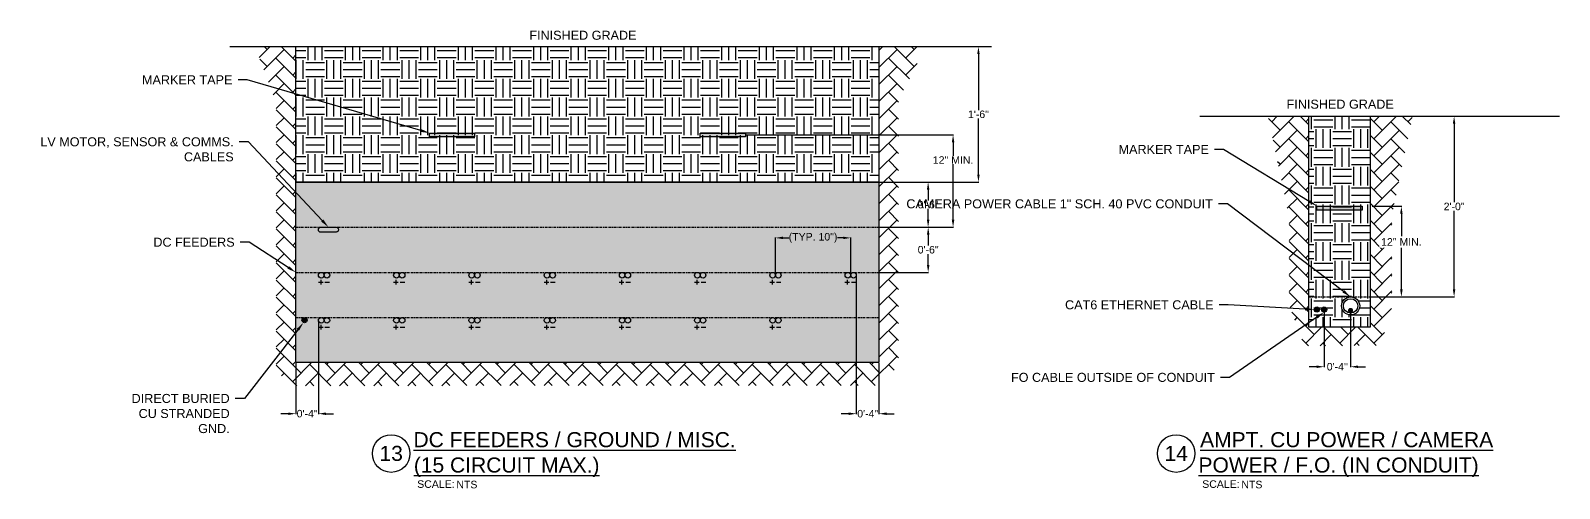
# Model space of a CAD drawing. Header units: feet. Extents: x -17 to 1795, y -41 to 60.
# Drawn here: x 1591.9 to 1795.1, y -0.5 to 60.3 of the extents above; entities that cross this region are included whole.
import ezdxf
from ezdxf import colors
from ezdxf.entities.mleader import LeaderData, LeaderLine
from ezdxf.enums import TextEntityAlignment as Align
from ezdxf.math import Vec2, Vec3

# ---------------------------------------------------------------- set-up
doc = ezdxf.new("R2010")
doc.units = ezdxf.units.FT
doc.header["$MEASUREMENT"] = 0
doc.linetypes.add('CENTER', pattern=[2, 1.25, -0.25, 0.25, -0.25])
for name, color, linetype in [('E-ARRY-POST', 4, 'Continuous'), ('E-CABL-FO', 120, 'FIBER_OPTIC'), ('E-CABL-HARN-CBHR', 2, 'Continuous'), ('E-CABL-INST', 1, 'INSTRUMENT_CABLE'), ('E-CABL-UG2', 142, 'GROUND_WIRE_G2'), ('E-FIN-GR', 4, 'Continuous'), ('E-MRKR-TREN', 6, 'Continuous'), ('E-TREN', 3, 'Continuous'), ('E-TREN-HATCH', 254, 'Continuous'), ('G-ANNO-TEXT @ 1', 1, 'Continuous'), ('G-DIMS', 7, 'Continuous'), ('G-TEXT', 7, 'Continuous'), ('text', 1, 'Continuous')]:
    doc.layers.add(name, color=color, linetype=linetype)
doc.styles.add('NEI-A', font='arial.ttf')
doc.styles.get("Standard").update_dxf_attribs({"font": 'arial.ttf'})
doc.linetypes.add('FIBER_OPTIC', pattern='A,0.2,-0.05,0,-0.05,0.2,-0.15,["FO",Standard,S=0.1,R=0,X=-0.04,Y=-0.05],-0.25,0.2,-0.05,0,-0.05', length=1.2)
doc.linetypes.add('GROUND_WIRE_G2', pattern='A,1,-0.2,["G2",Standard,S=0.1,R=0,X=-0.1,Y=-0.05],-0.2', length=1.4)
doc.linetypes.add('INSTRUMENT_CABLE', pattern='A,1,-0.2,["INST",Standard,S=0.1,R=0,X=-0.09,Y=-0.05],-0.3', length=1.5)
doc.dimstyles.new('NEI-A', dxfattribs={"dimtxt": 0.1, "dimasz": 0.125, "dimexe": 0.0625, "dimexo": 0.0625, "dimgap": 0.0625, "dimtad": 0, "dimtih": 1, "dimtoh": 1, "dimdec": 4, "dimzin": 3, "dimdsep": 46, "dimlunit": 4, "dimtxsty": 'NEI-A', "dimcen": 0, "dimadec": 0, "dimazin": 0, "dimtfac": 0.75, "dimtdec": 4, "dimtofl": 0, "dimtmove": 0, "dimatfit": 3, "dimfxl": 1, "dimfrac": 1, "dimtolj": 1, "dimtzin": 0, "dimarcsym": 0})

# ---------------------------------------------------------------- blocks, each defined once
blk = doc.blocks.new('*D16')
at = {"layer": 'Defpoints', "color": 0, "transparency": 16777216}
for p in [(1774.97, 48.91), (1781.14, 48.91), (1769.97, 24.91)]:
    blk.add_point(p, dxfattribs=at)
at = {"layer": 'text', "color": 0, "lineweight": -2, "transparency": 16777216}
for p, q in [((1775.03, 48.91), (1781.2, 48.91)), ((1781.14, 47.91), (1781.14, 37.48)), ((1781.14, 25.91), (1781.14, 36.34)), ((1770.03, 24.91), (1781.2, 24.91))]:
    blk.add_line(p, q, dxfattribs=at)
at = {"layer": 'text', "color": 0, "transparency": 16777216}
for points in [[(1780.97, 47.91), (1781.3, 47.91), (1781.14, 48.91)], [(1780.97, 25.91), (1781.3, 25.91), (1781.14, 24.91)]]:
    blk.add_solid(points, dxfattribs=at)
at = {"layer": 'text', "color": 0, "transparency": 16777216, "insert": (1781.14, 36.91), "char_height": 1, "attachment_point": 5, "style": 'NEI-A'}
blk.add_mtext('\\A1;2\'-0"', dxfattribs=at)
blk = doc.blocks.new('*D19')
at = {"layer": 'Defpoints', "color": 0, "transparency": 16777216}
for p in [(1763.86, 23.22), (1767.38, 23.22), (1767.38, 15.62)]:
    blk.add_point(p, dxfattribs=at)
at = {"layer": 'text', "color": 0, "lineweight": -2, "transparency": 16777216}
for p, q in [((1763.86, 23.16), (1763.86, 15.56)), ((1767.38, 23.16), (1767.38, 15.56)), ((1762.86, 15.62), (1761.86, 15.62)), ((1768.38, 15.62), (1769.38, 15.62))]:
    blk.add_line(p, q, dxfattribs=at)
at = {"layer": 'text', "color": 0, "transparency": 16777216}
for points in [[(1762.86, 15.79), (1762.86, 15.45), (1763.86, 15.62)], [(1768.38, 15.79), (1768.38, 15.45), (1767.38, 15.62)]]:
    blk.add_solid(points, dxfattribs=at)
at = {"layer": 'text', "color": 0, "transparency": 16777216, "insert": (1765.62, 15.62), "char_height": 1, "attachment_point": 5, "style": 'NEI-A'}
blk.add_mtext("\\A1;0'-4''", dxfattribs=at)
blk = doc.blocks.new('*D18')
at = {"layer": 'Defpoints', "color": 0, "transparency": 16777216}
for p in [(1630.18, 21.79), (1627.18, 16.16), (1630.18, 9.38)]:
    blk.add_point(p, dxfattribs=at)
at = {"layer": 'text', "color": 0, "lineweight": -2, "transparency": 16777216}
for p, q in [((1630.18, 21.72), (1630.18, 9.31)), ((1627.18, 16.1), (1627.18, 9.31)), ((1626.18, 9.38), (1625.18, 9.38)), ((1631.18, 9.38), (1632.18, 9.38))]:
    blk.add_line(p, q, dxfattribs=at)
at = {"layer": 'text', "color": 0, "transparency": 16777216}
for points in [[(1626.18, 9.54), (1626.18, 9.21), (1627.18, 9.38)], [(1631.18, 9.54), (1631.18, 9.21), (1630.18, 9.38)]]:
    blk.add_solid(points, dxfattribs=at)
at = {"layer": 'text', "color": 0, "transparency": 16777216, "insert": (1628.68, 9.38), "char_height": 1, "attachment_point": 5, "style": 'NEI-A'}
blk.add_mtext('\\A1;0\'-4"', dxfattribs=at)
blk = doc.blocks.new('*D17')
at = {"layer": 'Defpoints', "color": 0, "transparency": 16777216}
for p in [(1701.68, 27.79), (1704.69, 16.16), (1704.69, 9.38)]:
    blk.add_point(p, dxfattribs=at)
at = {"layer": 'text', "color": 0, "lineweight": -2, "transparency": 16777216}
for p, q in [((1701.68, 27.72), (1701.68, 9.31)), ((1704.69, 16.1), (1704.69, 9.31)), ((1700.68, 9.38), (1699.68, 9.38)), ((1705.69, 9.38), (1706.69, 9.38))]:
    blk.add_line(p, q, dxfattribs=at)
at = {"layer": 'text', "color": 0, "transparency": 16777216}
for points in [[(1700.68, 9.54), (1700.68, 9.21), (1701.68, 9.38)], [(1705.69, 9.54), (1705.69, 9.21), (1704.69, 9.38)]]:
    blk.add_solid(points, dxfattribs=at)
at = {"layer": 'text', "color": 0, "transparency": 16777216, "insert": (1703.19, 9.38), "char_height": 1, "attachment_point": 5, "style": 'NEI-A'}
blk.add_mtext('\\A1;0\'-4"', dxfattribs=at)
blk = doc.blocks.new('*D21')
at = {"layer": 'Defpoints', "color": 0, "transparency": 16777216}
for p in [(1700.93, 32.74), (1690.93, 27.79), (1700.93, 27.79)]:
    blk.add_point(p, dxfattribs=at)
at = {"layer": 'text', "color": 0, "lineweight": -2, "transparency": 16777216}
for p, q in [((1690.93, 27.85), (1690.93, 32.81)), ((1691.93, 32.74), (1692.7, 32.74)), ((1699.93, 32.74), (1699.16, 32.74)), ((1700.93, 27.85), (1700.93, 32.81))]:
    blk.add_line(p, q, dxfattribs=at)
at = {"layer": 'text', "color": 0, "transparency": 16777216}
for points in [[(1691.93, 32.91), (1691.93, 32.58), (1690.93, 32.74)], [(1699.93, 32.91), (1699.93, 32.58), (1700.93, 32.74)]]:
    blk.add_solid(points, dxfattribs=at)
at = {"layer": 'text', "color": 0, "transparency": 16777216, "insert": (1695.93, 32.74), "char_height": 1, "attachment_point": 5, "style": 'NEI-A'}
blk.add_mtext('\\A1;(TYP. 10")', dxfattribs=at)
blk = doc.blocks.new('*D29')
at = {"layer": 'Defpoints', "color": 0, "transparency": 16777216}
for p in [(1704.69, 58.16), (1717.91, 58.16), (1704.69, 40.16)]:
    blk.add_point(p, dxfattribs=at)
at = {"layer": 'text', "color": 0, "lineweight": -2, "transparency": 16777216}
for p, q in [((1704.75, 58.16), (1717.98, 58.16)), ((1717.91, 57.16), (1717.91, 49.73)), ((1717.91, 41.16), (1717.91, 48.59)), ((1704.75, 40.16), (1717.98, 40.16))]:
    blk.add_line(p, q, dxfattribs=at)
at = {"layer": 'text', "color": 0, "transparency": 16777216}
for points in [[(1717.75, 57.16), (1718.08, 57.16), (1717.91, 58.16)], [(1717.75, 41.16), (1718.08, 41.16), (1717.91, 40.16)]]:
    blk.add_solid(points, dxfattribs=at)
at = {"layer": 'text', "color": 0, "transparency": 16777216, "insert": (1717.91, 49.16), "char_height": 1, "attachment_point": 5, "style": 'NEI-A'}
blk.add_mtext('\\A1;1\'-6"', dxfattribs=at)
blk = doc.blocks.new('*D30')
at = {"layer": 'Defpoints', "color": 0, "transparency": 16777216}
for p in [(1704.69, 34.16), (1704.69, 28.16), (1711.23, 28.16)]:
    blk.add_point(p, dxfattribs=at)
at = {"layer": 'text', "color": 0, "lineweight": -2, "transparency": 16777216}
for p, q in [((1704.75, 34.16), (1711.29, 34.16)), ((1711.23, 33.16), (1711.23, 31.73)), ((1711.23, 29.16), (1711.23, 30.59)), ((1704.75, 28.16), (1711.29, 28.16))]:
    blk.add_line(p, q, dxfattribs=at)
at = {"layer": 'text', "color": 0, "transparency": 16777216}
for points in [[(1711.06, 33.16), (1711.4, 33.16), (1711.23, 34.16)], [(1711.06, 29.16), (1711.4, 29.16), (1711.23, 28.16)]]:
    blk.add_solid(points, dxfattribs=at)
at = {"layer": 'text', "color": 0, "transparency": 16777216, "insert": (1711.23, 31.16), "char_height": 1, "attachment_point": 5, "style": 'NEI-A'}
blk.add_mtext('\\A1;0\'-6"', dxfattribs=at)
blk = doc.blocks.new('*D31')
at = {"layer": 'Defpoints', "color": 0, "transparency": 16777216}
for p in [(1704.69, 40.16), (1704.69, 34.16), (1711.22, 34.16)]:
    blk.add_point(p, dxfattribs=at)
at = {"layer": 'text', "color": 0, "lineweight": -2, "transparency": 16777216}
for p, q in [((1704.75, 40.16), (1711.29, 40.16)), ((1711.22, 39.16), (1711.22, 37.73)), ((1711.22, 35.16), (1711.22, 36.59)), ((1704.75, 34.16), (1711.29, 34.16))]:
    blk.add_line(p, q, dxfattribs=at)
at = {"layer": 'text', "color": 0, "transparency": 16777216}
for points in [[(1711.06, 39.16), (1711.39, 39.16), (1711.22, 40.16)], [(1711.06, 35.16), (1711.39, 35.16), (1711.22, 34.16)]]:
    blk.add_solid(points, dxfattribs=at)
at = {"layer": 'text', "color": 0, "transparency": 16777216, "insert": (1711.22, 37.16), "char_height": 1, "attachment_point": 5, "style": 'NEI-A'}
blk.add_mtext('\\A1;0\'-6"', dxfattribs=at)
blk = doc.blocks.new('*D37')
at = {"layer": 'Defpoints', "color": 0, "transparency": 16777216}
for p in [(1686.94, 46.43), (1704.69, 34.16), (1714.54, 34.16)]:
    blk.add_point(p, dxfattribs=at)
at = {"layer": 'text', "color": 0, "lineweight": -2, "transparency": 16777216}
for p, q in [((1687, 46.43), (1714.6, 46.43)), ((1714.54, 45.43), (1714.54, 43.66)), ((1714.54, 35.16), (1714.54, 42.53)), ((1704.75, 34.16), (1714.6, 34.16))]:
    blk.add_line(p, q, dxfattribs=at)
at = {"layer": 'text', "color": 0, "transparency": 16777216}
for points in [[(1714.37, 45.43), (1714.71, 45.43), (1714.54, 46.43)], [(1714.37, 35.16), (1714.71, 35.16), (1714.54, 34.16)]]:
    blk.add_solid(points, dxfattribs=at)
at = {"layer": 'text', "color": 0, "transparency": 16777216, "insert": (1714.54, 43.09), "char_height": 1, "attachment_point": 5, "style": 'NEI-A'}
blk.add_mtext('\\A1;12" MIN.', dxfattribs=at)
blk = doc.blocks.new('DETAIL_TITLE')
blk.add_circle((0.592, -0.513), 0.25)
at = {"style": 'NEI-A'}
blk.add_attdef('DETAIL_TITLE_001', (0.91, -0.485), '', height=0.2, dxfattribs=at)
at = {"style": 'NEI-A', "flags": 8}
blk.add_attdef('#', text='', height=0.2, dxfattribs=at).set_placement((0.592, -0.511), align=Align.MIDDLE_CENTER)
at = {"style": 'NEI-A'}
for tag, p in [('SCALE:', (0.939, -0.738)), ('1"_=_', (1.547, -0.738))]:
    blk.add_attdef(tag, text='', height=0.1, dxfattribs=at).set_placement(p, align=Align.BOTTOM_LEFT)
blk = doc.blocks.new('*D55')
at = {"layer": 'Defpoints', "color": 0, "transparency": 16777216}
for p in [(1770.2, 36.94), (1770.02, 24.91), (1774.13, 24.91)]:
    blk.add_point(p, dxfattribs=at)
at = {"layer": 'text', "color": 0, "lineweight": -2, "transparency": 16777216}
for p, q in [((1770.26, 36.94), (1774.19, 36.94)), ((1774.13, 35.94), (1774.13, 32.78)), ((1774.13, 25.91), (1774.13, 31.65)), ((1770.09, 24.91), (1774.19, 24.91))]:
    blk.add_line(p, q, dxfattribs=at)
at = {"layer": 'text', "color": 0, "transparency": 16777216}
for points in [[(1773.96, 35.94), (1774.3, 35.94), (1774.13, 36.94)], [(1773.96, 25.91), (1774.3, 25.91), (1774.13, 24.91)]]:
    blk.add_solid(points, dxfattribs=at)
at = {"layer": 'text', "color": 0, "transparency": 16777216, "insert": (1774.13, 32.21), "char_height": 1, "attachment_point": 5, "style": 'NEI-A', "bg_fill": 3, "box_fill_scale": 1.25, "bg_fill_color": 256, "bg_fill_true_color": 13158600, "bg_fill_transparency": 0}
blk.add_mtext('\\A1;12" MIN.', dxfattribs=at)

msp = doc.modelspace()

# ---------------------------------------------------------------- hatches: boundary and pattern name
at = {"layer": 'E-CABL-FO', "linetype": 'Continuous'}
h = msp.add_hatch(color=256, dxfattribs=at)
edge = h.paths.add_edge_path()
edge.add_arc((1762.88745, 23.22264), 0.34375, 0, 360)
h = msp.add_hatch(color=256, dxfattribs=at)
edge = h.paths.add_edge_path()
edge.add_arc((1763.86458, 23.22264), 0.34375, 0, 360)
at = {"layer": 'E-CABL-INST', "linetype": 'Continuous'}
h = msp.add_hatch(color=256, dxfattribs=at)
edge = h.paths.add_edge_path()
edge.add_arc((1767.37412, 23.09616), 0.34375, 0, 360)
at = {"layer": 'E-CABL-UG2', "linetype": 'Continuous'}
h = msp.add_hatch(color=256, dxfattribs=at)
edge = h.paths.add_edge_path()
edge.add_arc((1628.33578, 21.8174), 0.34375, 0, 360)
at = {"layer": 'E-MRKR-TREN', "linetype": 'Continuous'}
h = msp.add_hatch(color=256, dxfattribs=at)
h.dxf.hatch_style = 1
h.paths.add_polyline_path([(1644.9361, 46.67828), (1650.9361, 46.67828), (1650.9361, 46.17828), (1644.9361, 46.17828)])
h = msp.add_hatch(color=256, dxfattribs=at)
h.dxf.hatch_style = 1
h.paths.add_polyline_path([(1680.9361, 46.67828), (1686.9361, 46.67828), (1686.9361, 46.17828), (1680.9361, 46.17828)])
h = msp.add_hatch(color=256, dxfattribs=at)
h.dxf.hatch_style = 1
h.paths.add_polyline_path([(1762.90082, 36.94408), (1768.90082, 36.94408), (1768.90082, 36.44408), (1762.90082, 36.44408)])
at = {"layer": 'E-TREN-HATCH', "linetype": 'Continuous'}
h = msp.add_hatch(dxfattribs=at)
h.set_pattern_fill('AR-HBONE', color=256, scale=0.4)
h.set_pattern_definition([(45, (1133.4817, 199.1875), (2e-16, 2.2627417), [4.8, -1.6]), (135, (1134.613, 200.3188), (2e-16, 2.2627417), [4.8, -1.6])])
h.paths.add_polyline_path([(1710.90777, 58.16115), (1704.69235, 58.16115), (1704.69235, 16.16115), (1627.17985, 16.16115), (1627.17985, 58.16115), (1621.75238, 58.16115), (1624.57427, 50.67285), (1624.57427, 15.0924), (1626.57264, 13.0924), (1704.95727, 13.13853), (1707.30439, 15.87574), (1707.30439, 51.04884)])
h = msp.add_hatch(dxfattribs=at)
h.set_pattern_fill('EARTH', color=256, scale=10)
h.set_pattern_definition([(0, (1133.4817, 199.1875), (2.5, 2.5), [2.5, -2.5]), (0, (1133.4817, 200.125), (2.5, 2.5), [2.5, -2.5]), (0, (1133.4817, 201.0625), (2.5, 2.5), [2.5, -2.5]), (90, (1133.7942, 201.375), (-2.5, 2.5), [2.5, -2.5]), (90, (1134.7317, 201.375), (-2.5, 2.5), [2.5, -2.5]), (90, (1135.6692, 201.375), (-2.5, 2.5), [2.5, -2.5])])
h.paths.add_polyline_path([(1627.17985, 58.16115), (1704.69235, 58.16115), (1704.69235, 40.16115), (1627.17985, 40.16115)])
h = msp.add_hatch(dxfattribs=at)
h.set_pattern_fill('AR-HBONE', color=256, scale=0.4)
h.set_pattern_definition([(45, (1268.1339, 183.936), (2e-16, 2.2627417), [4.8, -1.6]), (135, (1269.2652, 185.0674), (2e-16, 2.2627417), [4.8, -1.6])])
h.paths.add_polyline_path([(1775.60093, 48.90971), (1769.96957, 48.90971), (1769.96957, 20.86429), (1761.83207, 20.86429), (1761.83207, 48.90971), (1756.4046, 48.90971), (1759.22649, 35.42141), (1759.22649, 23.79258), (1761.22486, 18.39104), (1771.36899, 18.43717), (1772.87266, 23.5449), (1772.87266, 35.79739)])
h = msp.add_hatch(dxfattribs=at)
h.set_pattern_fill('EARTH', color=256, scale=10)
h.paths.add_polyline_path([(1761.83207, 48.90971), (1769.96957, 48.90971), (1769.96957, 20.86429), (1761.83207, 20.86429)])
edge = h.paths.add_edge_path(flags=16)
edge.add_arc((1767.38286, 23.70309), 1.20662, 0, 360)
h = msp.add_hatch(dxfattribs=at)
h.set_pattern_fill('AR-SAND', color=252)
h.set_pattern_definition([(37.5, (1133.4817, 199.1875), (-0.0629934, 1.9268238), [0, -1.52, 0, -1.7, 0, -1.625]), (7.5, (1133.4817, 199.1875), (1.769777, 2.822146), [0, -0.82, 0, -1.37, 0, -0.525]), (327.5, (1132.2517, 199.1875), (3.114142, 0.005659), [0, -0.5, 0, -1.8, 0, -2.35]), (317.5, (1132.2517, 199.1875), (3.006127, 0.877676), [0, -0.25, 0, -1.18, 0, -1.35])])
h.paths.add_polyline_path([(1627.17985, 40.16115), (1704.69235, 40.16115), (1704.69235, 16.16115), (1627.17985, 16.16115)])

# ---------------------------------------------------------------- linework, layer by layer
at = {"layer": 'E-ARRY-POST'}
for radius in [1.20662, 0.95662]:
    msp.add_circle((1767.38286, 23.70309), radius, dxfattribs=at)
at = {"layer": 'E-CABL-FO', "linetype": 'Continuous'}
for centre in [(1762.88745, 23.22264), (1763.86458, 23.22264)]:
    msp.add_circle(centre, 0.34375, dxfattribs=at)
at = {"layer": 'E-CABL-HARN-CBHR', "linetype": 'Continuous'}
for centre in [(1630.55485, 27.78615), (1631.30485, 27.78615), (1640.55485, 27.78615), (1641.30485, 27.78615), (1650.55485, 27.78615), (1651.30485, 27.78615), (1660.55485, 27.78615), (1661.30485, 27.78615), (1670.55485, 27.78615), (1671.30485, 27.78615), (1680.55485, 27.78615), (1681.30485, 27.78615), (1690.55485, 27.78615), (1691.30485, 27.78615), (1700.55485, 27.78615), (1701.30485, 27.78615), (1630.55485, 21.78615), (1631.30485, 21.78615), (1640.55485, 21.78615), (1641.30485, 21.78615), (1650.55485, 21.78615), (1651.30485, 21.78615), (1660.55485, 21.78615), (1661.30485, 21.78615), (1670.55485, 21.78615), (1671.30485, 21.78615), (1680.55485, 21.78615), (1681.30485, 21.78615), (1690.55485, 21.78615), (1691.30485, 21.78615)]:
    msp.add_circle(centre, 0.375, dxfattribs=at)
at = {"layer": 'E-CABL-INST', "linetype": 'Continuous', "flags": 128}
msp.add_lwpolyline([(1630.51735, 34.16115), (1632.51735, 34.16115, -1.000000131), (1632.51735, 33.48615), (1630.51735, 33.48615, -0.999839867), (1630.51724, 34.16115, -0.000160154)], format="xyb", dxfattribs=at)
at = {"layer": 'E-CABL-UG2', "linetype": 'Continuous'}
msp.add_circle((1628.33578, 21.8174), 0.34375, dxfattribs=at)
at = {"layer": 'E-FIN-GR', "flags": 128}
for points in [[(1618.41068, 58.16115), (1719.63054, 58.16115)], [(1747.3174, 48.90971), (1795.13709, 48.90971)]]:
    msp.add_lwpolyline(points, dxfattribs=at)
at = {"layer": 'E-MRKR-TREN', "linetype": 'Continuous', "flags": 128}
for points in [[(1644.9361, 46.67828), (1650.9361, 46.67828), (1650.9361, 46.17828), (1644.9361, 46.17828)], [(1680.9361, 46.67828), (1686.9361, 46.67828), (1686.9361, 46.17828), (1680.9361, 46.17828)], [(1762.90082, 36.94408), (1768.90082, 36.94408), (1768.90082, 36.44408), (1762.90082, 36.44408)]]:
    msp.add_lwpolyline(points, close=True, dxfattribs=at)
at = {"layer": 'E-TREN', "color": 252, "linetype": 'Continuous'}
for points in [[(1627.17985, 58.16115), (1704.69235, 58.16115), (1704.69235, 40.16115), (1627.17985, 40.16115)], [(1761.83207, 48.90971), (1769.96957, 48.90971), (1769.96957, 20.86429), (1761.83207, 20.86429)], [(1627.17985, 40.16115), (1704.69235, 40.16115), (1704.69235, 16.16115), (1627.17985, 16.16115)]]:
    msp.add_lwpolyline(points, close=True, dxfattribs=at)
at = {"layer": 'G-DIMS', "linetype": 'CENTER', "ltscale": 0.25}
for points in [[(1627.17985, 34.16115), (1704.69235, 34.16115)], [(1627.17985, 28.16115), (1704.69235, 28.16115)], [(1761.83207, 24.90971), (1769.96957, 24.90971)], [(1627.17985, 22.16115), (1704.69235, 22.16115)]]:
    msp.add_lwpolyline(points, dxfattribs=at)
at = {"layer": 'G-TEXT'}
for p, q in [((1630.17317, 26.86121), (1630.79107, 26.86121)), ((1630.48212, 27.17016), (1630.48212, 26.55226)), ((1631.04771, 26.86121), (1631.6656, 26.86121)), ((1640.17317, 26.86121), (1640.79107, 26.86121)), ((1640.48212, 27.17016), (1640.48212, 26.55226)), ((1641.04771, 26.86121), (1641.6656, 26.86121)), ((1650.17317, 26.86121), (1650.79107, 26.86121)), ((1650.48212, 27.17016), (1650.48212, 26.55226)), ((1651.04771, 26.86121), (1651.6656, 26.86121)), ((1660.17317, 26.86121), (1660.79107, 26.86121)), ((1660.48212, 27.17016), (1660.48212, 26.55226)), ((1661.04771, 26.86121), (1661.6656, 26.86121)), ((1670.17317, 26.86121), (1670.79107, 26.86121)), ((1670.48212, 27.17016), (1670.48212, 26.55226)), ((1671.04771, 26.86121), (1671.6656, 26.86121)), ((1680.17317, 26.86121), (1680.79107, 26.86121)), ((1680.48212, 27.17016), (1680.48212, 26.55226)), ((1681.04771, 26.86121), (1681.6656, 26.86121)), ((1690.17317, 26.86121), (1690.79107, 26.86121)), ((1690.48212, 27.17016), (1690.48212, 26.55226)), ((1691.04771, 26.86121), (1691.6656, 26.86121)), ((1700.17317, 26.86121), (1700.79107, 26.86121)), ((1700.48212, 27.17016), (1700.48212, 26.55226)), ((1701.04771, 26.86121), (1701.6656, 26.86121)), ((1630.17317, 20.86121), (1630.79107, 20.86121)), ((1630.48212, 21.17016), (1630.48212, 20.55226)), ((1631.04771, 20.86121), (1631.6656, 20.86121)), ((1640.17317, 20.86121), (1640.79107, 20.86121)), ((1640.48212, 21.17016), (1640.48212, 20.55226)), ((1641.04771, 20.86121), (1641.6656, 20.86121)), ((1650.17317, 20.86121), (1650.79107, 20.86121)), ((1650.48212, 21.17016), (1650.48212, 20.55226)), ((1651.04771, 20.86121), (1651.6656, 20.86121)), ((1660.17317, 20.86121), (1660.79107, 20.86121)), ((1660.48212, 21.17016), (1660.48212, 20.55226)), ((1661.04771, 20.86121), (1661.6656, 20.86121)), ((1670.17317, 20.86121), (1670.79107, 20.86121)), ((1670.48212, 21.17016), (1670.48212, 20.55226)), ((1671.04771, 20.86121), (1671.6656, 20.86121)), ((1680.17317, 20.86121), (1680.79107, 20.86121)), ((1680.48212, 21.17016), (1680.48212, 20.55226)), ((1681.04771, 20.86121), (1681.6656, 20.86121)), ((1690.17317, 20.86121), (1690.79107, 20.86121)), ((1690.48212, 21.17016), (1690.48212, 20.55226)), ((1691.04771, 20.86121), (1691.6656, 20.86121))]:
    msp.add_line(p, q, dxfattribs=at)

# ---------------------------------------------------------------- block references
at = {"layer": 'G-ANNO-TEXT @ 1'}
ref = msp.add_blockref('DETAIL_TITLE', (1633.92916, 9.21693), dxfattribs=dict(at, xscale=10, yscale=10, zscale=10))
ref.add_attrib('#', '13', dxfattribs={"layer": '0', "height": 2, "style": 'NEI-A'}).set_placement((1639.85116, 4.10793), align=Align.MIDDLE_CENTER)
ref.add_attrib('DETAIL_TITLE_001', '%%UDC FEEDERS / GROUND / MISC.', (1642.81258, 4.93008), dxfattribs={"layer": '0', "height": 2, "style": 'NEI-A'})
ref.add_attrib('SCALE:', 'SCALE:', dxfattribs={"layer": '0', "height": 1, "style": 'NEI-A'}).set_placement((1643.31225, 0.52819), align=Align.TOP_LEFT)
ref.add_attrib('1"_=_', 'NTS', dxfattribs={"layer": '0', "height": 1, "style": 'NEI-A'}).set_placement((1648.51736, 0.46594), align=Align.TOP_LEFT)
ref.add_attrib('DETAIL_TITLE_002', '%%U(15 CIRCUIT MAX.)', (1642.85896, 1.56264), dxfattribs={"layer": '0', "height": 2, "style": 'NEI-A'})
ref = msp.add_blockref('DETAIL_TITLE', (1738.27502, 9.21693), dxfattribs=dict(at, xscale=10, yscale=10, zscale=10))
ref.add_attrib('#', '14', dxfattribs={"layer": '0', "height": 2, "style": 'NEI-A'}).set_placement((1744.19702, 4.10793), align=Align.MIDDLE_CENTER)
ref.add_attrib('DETAIL_TITLE_001', '%%UAMPT. CU POWER / CAMERA', (1747.37398, 4.93008), dxfattribs={"layer": '0', "height": 2, "style": 'NEI-A'})
ref.add_attrib('SCALE:', 'SCALE:', dxfattribs={"layer": '0', "height": 1, "style": 'NEI-A'}).set_placement((1747.6581, 0.52819), align=Align.TOP_LEFT)
ref.add_attrib('1"_=_', 'NTS', dxfattribs={"layer": '0', "height": 1, "style": 'NEI-A'}).set_placement((1752.86322, 0.46594), align=Align.TOP_LEFT)
ref.add_attrib('DETAIL_TITLE_002', '%%UPOWER / F.O. (IN CONDUIT)', (1747.15843, 1.56127), dxfattribs={"layer": '0', "height": 2, "style": 'NEI-A'})

# ---------------------------------------------------------------- texts
at = {"layer": 'text', "char_height": 1.2, "attachment_point": 5, "style": 'NEI-A'}
for width, insert in [(17.878609, (1665.33636, 59.6616)), (15.5907127, (1766, 50.5))]:
    msp.add_mtext_dynamic_manual_height_columns('FINISHED GRADE', width=width, gutter_width=6.5625, heights=[0], dxfattribs=dict(at, insert=insert))

# ---------------------------------------------------------------- dimensions: what is measured, and where the dimension line sits
at = {"layer": 'text'}
dim = msp.add_linear_dim(base=(1717.91263, 58.16115), p1=(1704.69235, 40.16115), p2=(1704.69235, 58.16115), angle=90, text='1\'-6"', dimstyle='NEI-A', override={"dimtxt": 1, "dimasz": 1}, dxfattribs=at)
dim.commit()
dim.dimension.update_dxf_attribs({"geometry": '*D29', "text_midpoint": (1717.91263, 49.16115)})
dim = msp.add_linear_dim(base=(1781.13523, 48.90971), p1=(1769.96957, 24.90971), p2=(1774.96957, 48.90971), angle=90, dimstyle='NEI-A', override={"dimtxt": 1, "dimasz": 1, "dimgap": 0.0625}, dxfattribs=at)
dim.commit()
dim.dimension.update_dxf_attribs({"geometry": '*D16', "text_midpoint": (1781.13523, 36.90971), "dimtype": 160})
for base, p1, p2, text, picture, middle in [((1714.54022, 34.16115), (1686.9361, 46.42828), (1704.69235, 34.16115), '12" MIN.', '*D37', (1714.54022, 43.09332)), ((1711.22315, 34.16115), (1704.69235, 40.16115), (1704.69235, 34.16115), "0'-<>", '*D31', (1711.22315, 37.16115)), ((1711.22856, 28.16115), (1704.69235, 34.16115), (1704.69235, 28.16115), "0'-<>", '*D30', (1711.22856, 31.16115))]:
    dim = msp.add_linear_dim(base=base, p1=p1, p2=p2, angle=90, text=text, dimstyle='NEI-A', override={"dimtxt": 1, "dimasz": 1}, dxfattribs=at)
    dim.commit()
    dim.dimension.update_dxf_attribs({"geometry": picture, "text_midpoint": middle, "dimtype": 160})
for base, p1, p2, text, picture, middle in [((1700.92985, 32.74375), (1690.92985, 27.78615), (1700.92985, 27.78615), '(TYP. <>)', '*D21', (1695.92985, 32.74375)), ((1704.69235, 9.37549), (1701.67985, 27.78615), (1704.69235, 16.16115), '0\'-4"', '*D17', (1703.1861, 9.37549)), ((1630.17985, 9.37549), (1627.17985, 16.16115), (1630.17985, 21.78615), '0\'-4"', '*D18', (1628.67985, 9.37549))]:
    dim = msp.add_linear_dim(base=base, p1=p1, p2=p2, text=text, dimstyle='NEI-A', override={"dimtxt": 1, "dimasz": 1, "dimgap": 0.0625}, dxfattribs=at)
    dim.commit()
    dim.dimension.update_dxf_attribs({"geometry": picture, "text_midpoint": middle, "dimtype": 160})
dim = msp.add_linear_dim(base=(1767.3779, 15.61933), p1=(1763.86458, 23.22264), p2=(1767.3779, 23.22264), text="0'-4''", dimstyle='NEI-A', override={"dimtxt": 1, "dimasz": 1, "dimgap": 0.0625}, dxfattribs=at)
dim.commit()
dim.dimension.update_dxf_attribs({"geometry": '*D19', "text_midpoint": (1765.62124, 15.61933)})

# ---------------------------------------------------------------- leaders
ml = msp.add_multileader_mtext('Standard', dxfattribs=at)
ml.set_content('MARKER TAPE ', color=256, style='NEI-A')
ml.set_leader_properties()
ml.build(insert=Vec2(0, 0))
ml.multileader.update_dxf_attribs({"dogleg_length": 0.1, "arrow_head_size": 1.2, "scale": 12})
ctx = ml.context
ctx.base_point, ctx.scale, ctx.char_height, ctx.arrow_head_size, ctx.landing_gap_size, ctx.plane_origin = Vec3(1610.97007, 53.74225), 12, 1.2, 1.2, 0.75, Vec3(1630.03661, 38.3632)
ctx.text_align_type = 2
notes = []
notes.append((ctx, [(0, (1, 1, 0), (1620.69653, 53.74225), (-1, 0), 1.2, [(0, [(1644.9361, 46.67828)], 0, [])])]))
ctx.mtext.insert, ctx.mtext.width, ctx.mtext.alignment, ctx.mtext.flow_direction = Vec3(1618.74653, 54.34225), 11.063125, 3, 5
ml = msp.add_multileader_mtext('Standard', dxfattribs=at)
ml.set_content('LV MOTOR, SENSOR & COMMS. \\PCABLES', color=256, style='NEI-A')
ml.set_leader_properties()
ml.build(insert=Vec2(0, 0))
ml.multileader.update_dxf_attribs({"dogleg_length": 0.1, "arrow_head_size": 1.2, "scale": 12})
ctx = ml.context
ctx.base_point, ctx.scale, ctx.char_height, ctx.arrow_head_size, ctx.landing_gap_size, ctx.plane_origin = Vec3(1609.21551, 45.50087), 12, 1.2, 1.2, 0.75, Vec3(1644.42203, 38.14308)
ctx.text_align_type = 2
notes.append((ctx, [(0, (1, 1, 0), (1620.86476, 45.50087), (-1, 0), 1.2, [(0, [(1631.51735, 34.16115)], 0, [])])]))
ctx.mtext.insert, ctx.mtext.width, ctx.mtext.alignment, ctx.mtext.flow_direction = Vec3(1618.91476, 46.1111), 15.463125, 3, 5
ml = msp.add_multileader_mtext('Standard', dxfattribs=at)
ml.set_content('MARKER TAPE ', color=256, style='NEI-A')
ml.set_leader_properties()
ml.build(insert=Vec2(0, 0))
ml.multileader.update_dxf_attribs({"dogleg_length": 0.1, "arrow_head_size": 1.2, "scale": 12})
ctx = ml.context
ctx.base_point, ctx.scale, ctx.char_height, ctx.arrow_head_size, ctx.landing_gap_size, ctx.plane_origin = Vec3(1740.77353, 44.5), 12, 1.2, 1.2, 0.75, Vec3(1760.53812, 38.3632)
ctx.text_align_type = 2
notes.append((ctx, [(0, (1, 1, 0), (1750.5, 44.5), (-1, 0), 1.2, [(0, [(1762.90082, 36.97155)], 0, [])])]))
ctx.mtext.insert, ctx.mtext.width, ctx.mtext.alignment, ctx.mtext.flow_direction = Vec3(1748.55, 45.1), 11.063125, 3, 5
ml = msp.add_multileader_mtext('Standard', dxfattribs=at)
ml.set_content('CAMERA POWER CABLE 1" SCH. 40 PVC CONDUIT', color=256, style='NEI-A')
ml.set_leader_properties()
ml.build(insert=Vec2(0, 0))
ml.multileader.update_dxf_attribs({"dogleg_length": 0.1, "arrow_head_size": 1.2, "scale": 12})
ctx = ml.context
ctx.base_point, ctx.scale, ctx.char_height, ctx.arrow_head_size, ctx.landing_gap_size, ctx.plane_origin = Vec3(1726.55353, 37.25569), 12, 1.2, 1.2, 0.75, Vec3(1773.46073, 17.66663)
ctx.text_align_type = 2
notes.append((ctx, [(0, (1, 1, 0), (1751.01888, 37.25569), (-1, 0), 1.2, [(0, [(1767.38286, 24.90971)], 0, [])])]))
ctx.mtext.insert, ctx.mtext.width, ctx.mtext.alignment, ctx.mtext.flow_direction = Vec3(1749.06888, 37.86593), 21.963125, 3, 5
ml = msp.add_multileader_mtext('Standard', dxfattribs=at)
ml.set_content('DC FEEDERS', color=256, style='NEI-A')
ml.set_leader_properties()
ml.build(insert=Vec2(0, 0))
ml.multileader.update_dxf_attribs({"dogleg_length": 0.1, "arrow_head_size": 1.2, "scale": 12})
ctx = ml.context
ctx.base_point, ctx.scale, ctx.char_height, ctx.arrow_head_size, ctx.landing_gap_size, ctx.plane_origin = Vec3(1607.70513, 32.15988), 12, 1.2, 1.2, 0.75, Vec3(1644.42203, 34.34806)
ctx.text_align_type = 2
notes.append((ctx, [(0, (1, 1, 0), (1620.99313, 32.15988), (-1, 0), 1.2, [(0, [(1627.17985, 28.16115)], 0, [])])]))
ctx.mtext.insert, ctx.mtext.width, ctx.mtext.alignment, ctx.mtext.flow_direction = Vec3(1619.04313, 32.77011), 10.813125, 3, 5
ml = msp.add_multileader_mtext('Standard', dxfattribs=at)
ml.set_content('CAT6 ETHERNET CABLE ', color=256, style='NEI-A')
ml.set_leader_properties()
ml.build(insert=Vec2(0, 0))
ml.multileader.update_dxf_attribs({"dogleg_length": 0.1, "arrow_head_size": 1.2, "scale": 12})
ctx = ml.context
ctx.base_point, ctx.scale, ctx.char_height, ctx.arrow_head_size, ctx.landing_gap_size, ctx.plane_origin = Vec3(1734.7514, 23.84003), 12, 1.2, 1.2, 0.75, Vec3(1773.29362, 14.34957)
ctx.text_align_type = 2
notes.append((ctx, [(0, (1, 1, 0), (1751.11961, 23.84003), (-1, 0), 1.2, [(0, [(1762.5437, 23.22264)], 0, [])])]))
ctx.mtext.insert, ctx.mtext.width, ctx.mtext.alignment, ctx.mtext.flow_direction = Vec3(1749.16961, 24.45026), 18.563125, 3, 5
ml = msp.add_multileader_mtext('Standard', dxfattribs=at)
ml.set_content('FO CABLE OUTSIDE OF CONDUIT', color=256, style='NEI-A')
ml.set_leader_properties()
ml.build(insert=Vec2(0, 0))
ml.multileader.update_dxf_attribs({"dogleg_length": 0.1, "arrow_head_size": 1.2, "scale": 12})
ctx = ml.context
ctx.base_point, ctx.scale, ctx.char_height, ctx.arrow_head_size, ctx.landing_gap_size, ctx.plane_origin = Vec3(1729.79996, 14.19833), 12, 1.2, 1.2, 0.75, Vec3(1773.29362, 9.45279)
ctx.text_align_type = 2
notes.append((ctx, [(0, (1, 1, 0), (1751.2874, 14.19833), (-1, 0), 1.2, [(0, [(1763.86458, 22.87889)], 0, [])])]))
ctx.mtext.insert, ctx.mtext.width, ctx.mtext.alignment, ctx.mtext.flow_direction = Vec3(1749.3374, 14.80856), 21.963125, 3, 5
ml = msp.add_multileader_mtext('Standard', dxfattribs=at)
ml.set_content('DIRECT BURIED \\PCU STRANDED \\PGND.', color=256, style='NEI-A')
ml.set_leader_properties()
ml.build(insert=Vec2(0, 0))
ml.multileader.update_dxf_attribs({"dogleg_length": 0.1, "arrow_head_size": 1.2, "scale": 12})
ctx = ml.context
ctx.base_point, ctx.scale, ctx.char_height, ctx.arrow_head_size, ctx.landing_gap_size, ctx.plane_origin = Vec3(1604.81258, 11.3957), 12, 1.2, 1.2, 0.75, Vec3(1639.91846, 12.17465)
ctx.text_align_type = 2
notes.append((ctx, [(0, (1, 1, 0), (1620.33359, 11.3957), (-1, 0), 1.2, [(0, [(1628.18163, 21.47365)], 0, [])])]))
ctx.mtext.insert, ctx.mtext.width, ctx.mtext.alignment, ctx.mtext.flow_direction = Vec3(1618.38359, 12.00593), 28.463125, 3, 5
for ctx, leaders in notes:
    for number, flags, end, landing, length, lines in leaders:
        leader = LeaderData()
        leader.index, (leader.has_last_leader_line, leader.has_dogleg_vector, leader.attachment_direction) = number, flags
        leader.last_leader_point, leader.dogleg_vector, leader.dogleg_length = Vec3(end), Vec3(landing), length
        for number, points, colour, breaks in lines:
            line = LeaderLine()
            line.index, line.vertices, line.color, line.breaks = number, Vec3.list(points), colors.encode_raw_color(colour), breaks
            leader.lines.append(line)
        ctx.leaders.append(leader)

# ---------------------------------------------------------------- next in the draw order: dimensions: what is measured, and where the dimension line sits
dim = msp.add_linear_dim(base=(1774.12923, 24.90971), p1=(1770.19855, 36.94408), p2=(1770.02474, 24.90971), angle=90, text='12" MIN.', dimstyle='NEI-A', override={"dimtxt": 1, "dimasz": 1, "dimtfill": 1}, dxfattribs=at)
dim.commit()
dim.dimension.update_dxf_attribs({"geometry": '*D55', "text_midpoint": (1774.12923, 32.21107), "dimtype": 160})

doc.saveas('drawing.dxf')
